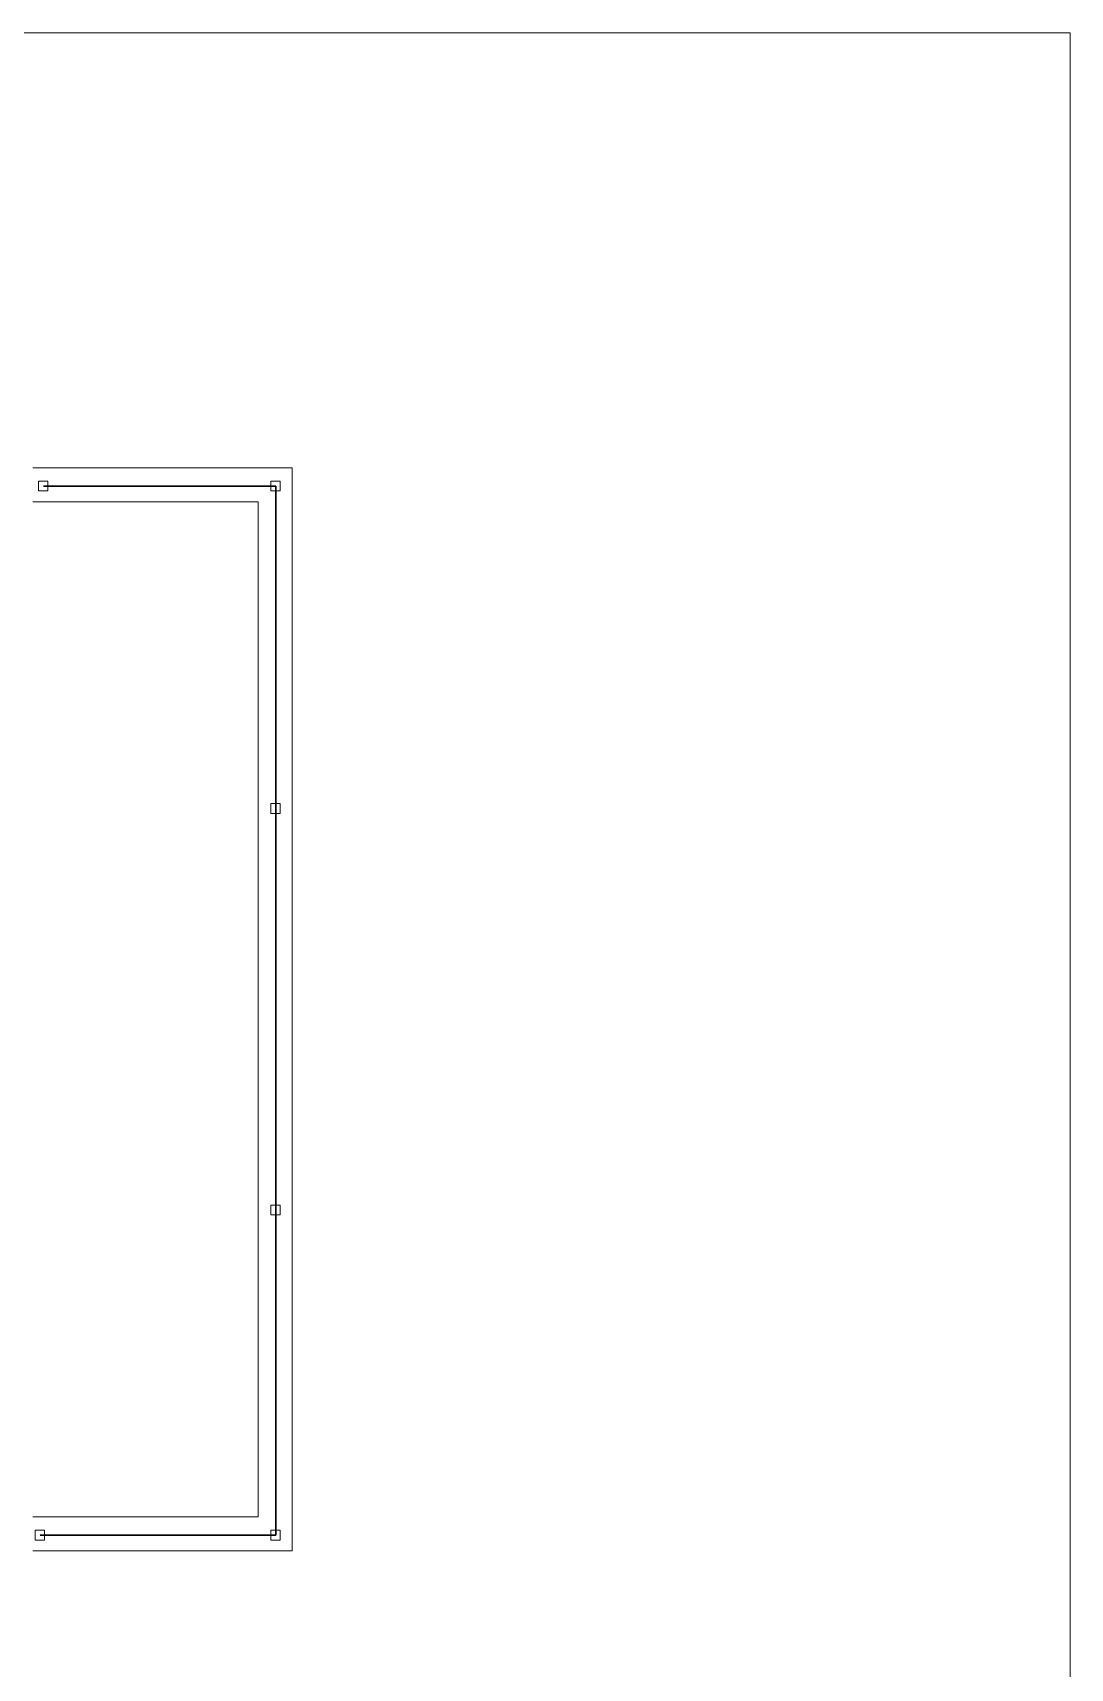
# Model space of a CAD drawing. Header units: metres. Extents: x -2 to 3328848, y -2 to 2725060.
# Drawn here: x 1663145 to 1663191, y 1362966 to 1363038.5 of the extents above; entities that cross this region are included whole.
import ezdxf

# ---------------------------------------------------------------- set-up
doc = ezdxf.new("R2010")
doc.units = ezdxf.units.M
doc.layers.get('0').update_dxf_attribs({"color": 253, "lineweight": 0})
doc.layers.add('ventanas', color=253, linetype='Continuous', lineweight=30)

msp = doc.modelspace()

# ---------------------------------------------------------------- linework, layer by layer
at = {"ltscale": 0.02}
for p, q in [((1663191.022, 1362818.46), (1663191.022, 1363038.46)), ((1663145.005, 1363019.166), (1663156.505, 1363019.166)), ((1663156.505, 1362971.166), (1663156.505, 1363019.166)), ((1663145.005, 1363017.666), (1663155.005, 1363017.666)), ((1663155.005, 1362972.666), (1663155.005, 1363017.666)), ((1663145.005, 1362972.666), (1663155.005, 1362972.666)), ((1663145.005, 1362971.166), (1663156.505, 1362971.166))]:
    msp.add_line(p, q, dxfattribs=at)
msp.add_lwpolyline([(1663191.022, 1362818.46), (1663191.022, 1363038.46), (1662791.022, 1363038.46), (1662791.022, 1362818.46)], close=True)
for points in [[(1663145.268, 1363018.154), (1663145.268, 1363018.586), (1663145.678, 1363018.586), (1663145.678, 1363018.154)], [(1663155.564, 1363018.154), (1663155.564, 1363018.586), (1663155.974, 1363018.586), (1663155.974, 1363018.154)], [(1663155.564, 1363003.855), (1663155.564, 1363004.286), (1663155.974, 1363004.286), (1663155.974, 1363003.855)], [(1663155.564, 1362986.06), (1663155.564, 1362986.492), (1663155.974, 1362986.492), (1663155.974, 1362986.06)], [(1663145.119, 1362971.646), (1663145.119, 1362972.078), (1663145.529, 1362972.078), (1663145.529, 1362971.646)], [(1663155.564, 1362971.646), (1663155.564, 1362972.078), (1663155.974, 1362972.078), (1663155.974, 1362971.646)]]:
    msp.add_lwpolyline(points, close=True, dxfattribs=at)
at = {"layer": 'ventanas', "ltscale": 0.02}
for p, q in [((1663155.78, 1363018.363), (1663145.484, 1363018.363)), ((1663155.78, 1362971.855), (1663155.78, 1363018.363)), ((1663145.335, 1362971.855), (1663155.78, 1362971.855))]:
    msp.add_line(p, q, dxfattribs=at)

doc.saveas('drawing.dxf')
